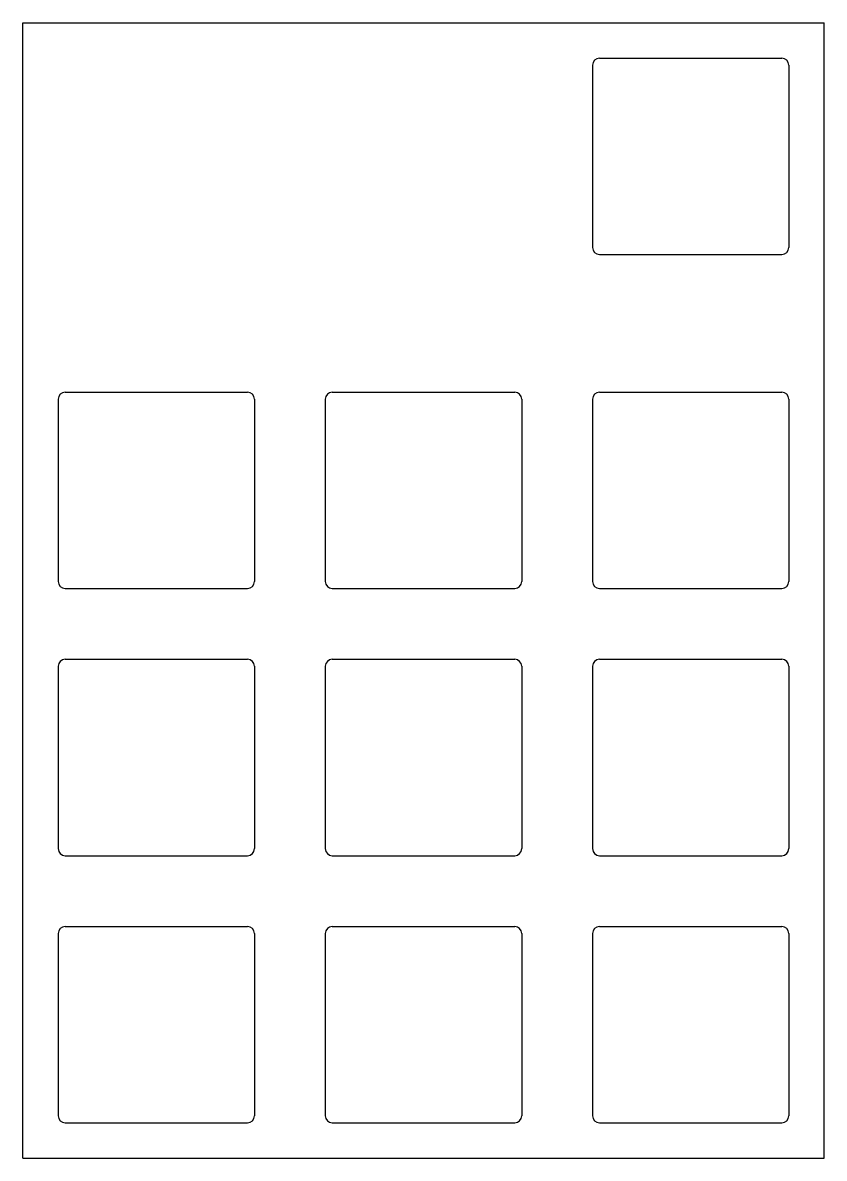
# Model space of a CAD drawing. Header units: millimetres. Extents: x 0 to 57.1, y -57.1 to 23.8.
import ezdxf

# ---------------------------------------------------------------- set-up
doc = ezdxf.new("R2010")
doc.units = ezdxf.units.MM

msp = doc.modelspace()

# ---------------------------------------------------------------- linework, layer by layer
for p, q in [((0, 23.8125), (57.15, 23.8125)), ((0, -57.15), (0, 23.8125)), ((57.15, -57.15), (57.15, 23.8125)), ((41.125, 21.2875), (54.125, 21.2875)), ((40.625, 20.7875), (40.625, 7.7875)), ((54.625, 20.7875), (54.625, 7.7875)), ((41.125, 7.2875), (54.125, 7.2875)), ((2.525, -3.025), (2.525, -16.025)), ((3.025, -2.525), (16.025, -2.525)), ((16.525, -3.025), (16.525, -16.025)), ((21.575, -3.025), (21.575, -16.025)), ((22.075, -2.525), (35.075, -2.525)), ((35.575, -3.025), (35.575, -16.025)), ((40.625, -3.025), (40.625, -16.025)), ((41.125, -2.525), (54.125, -2.525)), ((54.625, -3.025), (54.625, -16.025)), ((3.025, -16.525), (16.025, -16.525)), ((22.075, -16.525), (35.075, -16.525)), ((41.125, -16.525), (54.125, -16.525)), ((3.025, -21.575), (16.025, -21.575)), ((22.075, -21.575), (35.075, -21.575)), ((41.125, -21.575), (54.125, -21.575)), ((2.525, -22.075), (2.525, -35.075)), ((16.525, -22.075), (16.525, -35.075)), ((21.575, -22.075), (21.575, -35.075)), ((35.575, -22.075), (35.575, -35.075)), ((40.625, -22.075), (40.625, -35.075)), ((54.625, -22.075), (54.625, -35.075)), ((3.025, -35.575), (16.025, -35.575)), ((22.075, -35.575), (35.075, -35.575)), ((41.125, -35.575), (54.125, -35.575)), ((2.525, -41.125), (2.525, -54.125)), ((3.025, -40.625), (16.025, -40.625)), ((16.525, -41.125), (16.525, -54.125)), ((21.575, -41.125), (21.575, -54.125)), ((22.075, -40.625), (35.075, -40.625)), ((35.575, -41.125), (35.575, -54.125)), ((40.625, -41.125), (40.625, -54.125)), ((41.125, -40.625), (54.125, -40.625)), ((54.625, -41.125), (54.625, -54.125)), ((3.025, -54.625), (16.025, -54.625)), ((22.075, -54.625), (35.075, -54.625)), ((41.125, -54.625), (54.125, -54.625)), ((0, -57.15), (57.15, -57.15))]:
    msp.add_line(p, q)
for centre, start, end in [((41.125, 20.7875), 90, 180), ((54.125, 20.7875), 0, 90), ((41.125, 7.7875), 180, 270), ((54.125, 7.7875), 270, 0), ((3.025, -3.025), 90, 180), ((16.025, -3.025), 0, 90), ((22.075, -3.025), 90, 180), ((35.075, -3.025), 0, 90), ((41.125, -3.025), 90, 180), ((54.125, -3.025), 0, 90), ((3.025, -16.025), 180, 270), ((16.025, -16.025), 270, 0), ((22.075, -16.025), 180, 270), ((35.075, -16.025), 270, 0), ((41.125, -16.025), 180, 270), ((54.125, -16.025), 270, 0), ((3.025, -22.075), 90, 180), ((16.025, -22.075), 0, 90), ((22.075, -22.075), 90, 180), ((35.075, -22.075), 0, 90), ((41.125, -22.075), 90, 180), ((54.125, -22.075), 0, 90), ((3.025, -35.075), 180, 270), ((16.025, -35.075), 270, 0), ((22.075, -35.075), 180, 270), ((35.075, -35.075), 270, 0), ((41.125, -35.075), 180, 270), ((54.125, -35.075), 270, 0), ((3.025, -41.125), 90, 180), ((16.025, -41.125), 0, 90), ((22.075, -41.125), 90, 180), ((35.075, -41.125), 0, 90), ((41.125, -41.125), 90, 180), ((54.125, -41.125), 0, 90), ((3.025, -54.125), 180, 270), ((16.025, -54.125), 270, 0), ((22.075, -54.125), 180, 270), ((35.075, -54.125), 270, 0), ((41.125, -54.125), 180, 270), ((54.125, -54.125), 270, 0)]:
    msp.add_arc(centre, 0.5, start, end)

doc.saveas('drawing.dxf')
